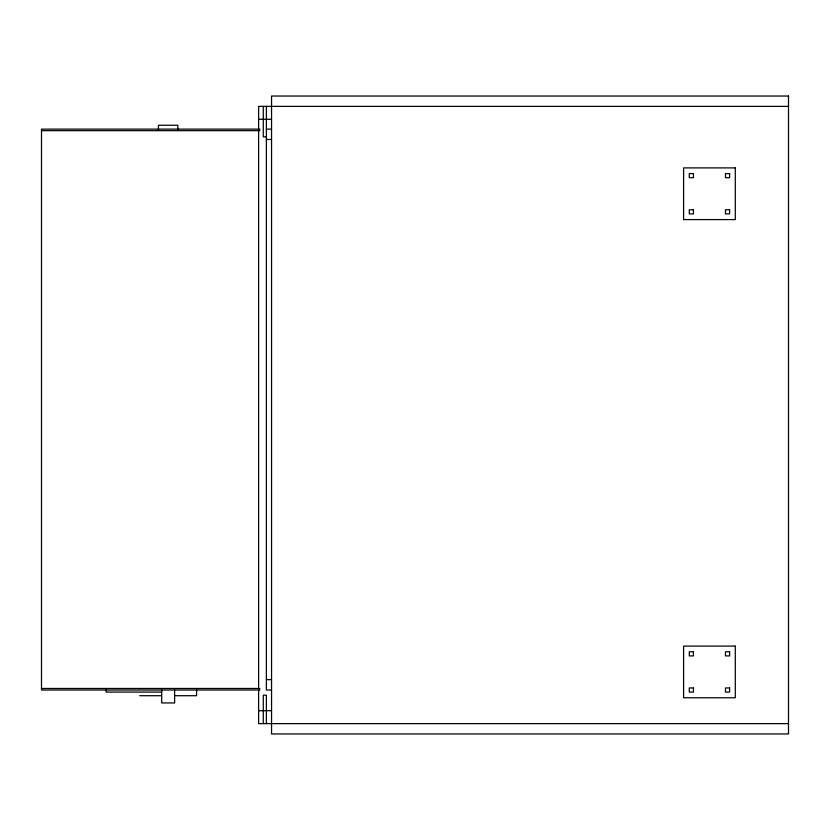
<?xml version="1.0" encoding="UTF-8"?>
<svg xmlns="http://www.w3.org/2000/svg" width="830" height="830" viewBox="0 0 830 830"><rect width="100%" height="100%" fill="white"/><g stroke="black" fill="none" stroke-linecap="round" stroke-linejoin="round"><path stroke-width="1.25" d="M788.5 106.375L258.618 106.375L258.618 723.625L788.5 723.625M258.618 119.302L271.545 119.302M259.915 129.127L41.5 129.127L41.5 690.021L259.915 690.021M266.378 129.127L271.545 129.127M41.5 130.673L259.915 130.673M266.378 136.877L263.276 136.877L263.276 106.375M266.378 139.461L271.545 139.461M266.378 679.677L271.545 679.677M41.5 688.464L259.915 688.464M271.545 690.021L266.378 690.021L266.378 106.375M161.694 692.085L106.116 692.085L106.116 690.021M139.72 695.706L160.792 695.706M175.514 695.706L196.585 695.706L196.585 690.021M258.618 710.698L271.545 710.698M266.378 723.625L266.378 695.187L263.276 695.187L263.276 723.625M177.848 130.414L177.848 125.247L158.457 125.247L158.457 130.414M174.611 690.021L174.611 702.948L161.694 702.948L161.694 690.021M788.5 96.041L271.545 96.041L271.545 733.959L788.5 733.959L788.5 96.041M735.297 167.899L683.598 167.899L683.598 219.587L735.297 219.587L735.297 167.899M693.424 173.584L689.284 173.584L689.284 177.713L693.424 177.713L693.424 173.584M729.612 173.584L725.472 173.584L725.472 177.713L729.612 177.713L729.612 173.584M693.424 209.772L689.284 209.772L689.284 213.901L693.424 213.901L693.424 209.772M729.612 209.772L725.472 209.772L725.472 213.901L729.612 213.901L729.612 209.772M735.297 646.082L683.598 646.082L683.598 697.771L735.297 697.771L735.297 646.082M693.424 651.768L689.284 651.768L689.284 655.897L693.424 655.897L693.424 651.768M729.612 651.768L725.472 651.768L725.472 655.897L729.612 655.897L729.612 651.768M693.424 687.956L689.284 687.956L689.284 692.085L693.424 692.085L693.424 687.956M729.612 687.956L725.472 687.956L725.472 692.085L729.612 692.085L729.612 687.956"/></g></svg>
